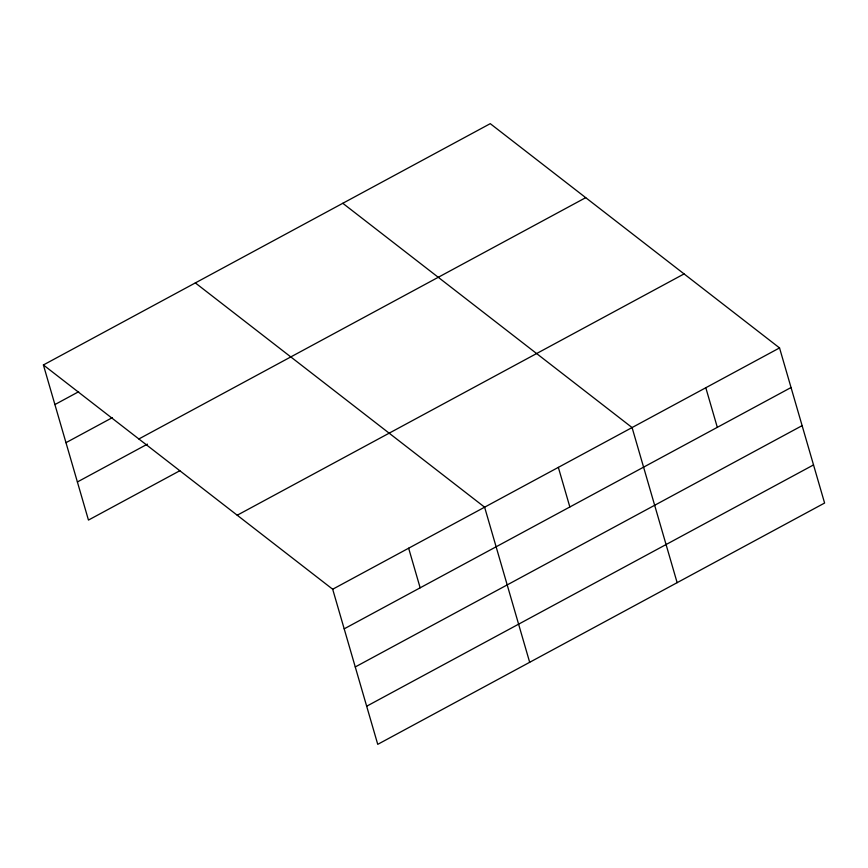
<?xml version="1.0" encoding="UTF-8"?>
<svg xmlns="http://www.w3.org/2000/svg" width="868" height="868" viewBox="0 0 868 868"><rect width="100%" height="100%" fill="white"/><g stroke="black" fill="none" stroke-linecap="round" stroke-linejoin="round"><path stroke-width="1.3" d="M43.4 364.961L490.257 123.657L779.54 347.927L824.6 503.039L377.743 744.343L332.683 589.231L43.4 364.961L88.46 520.073L179.86 470.716M54.901 404.564L78.641 391.739M65.979 442.68L112.276 417.682M138.869 438.969L585.716 197.665M77.393 481.957L147.419 444.134M237.224 515.223L684.071 273.919M332.683 589.231L779.54 347.927M344.195 628.833L791.041 387.529M355.262 666.95L802.119 425.645M366.676 706.216L813.522 464.922M342.795 203.286L632.078 427.555L677.138 582.667M195.333 282.914L484.615 507.183L529.675 662.295M705.803 387.746L717.315 427.349M558.341 467.375L569.853 506.977M408.644 548.207L420.155 587.81"/></g></svg>
